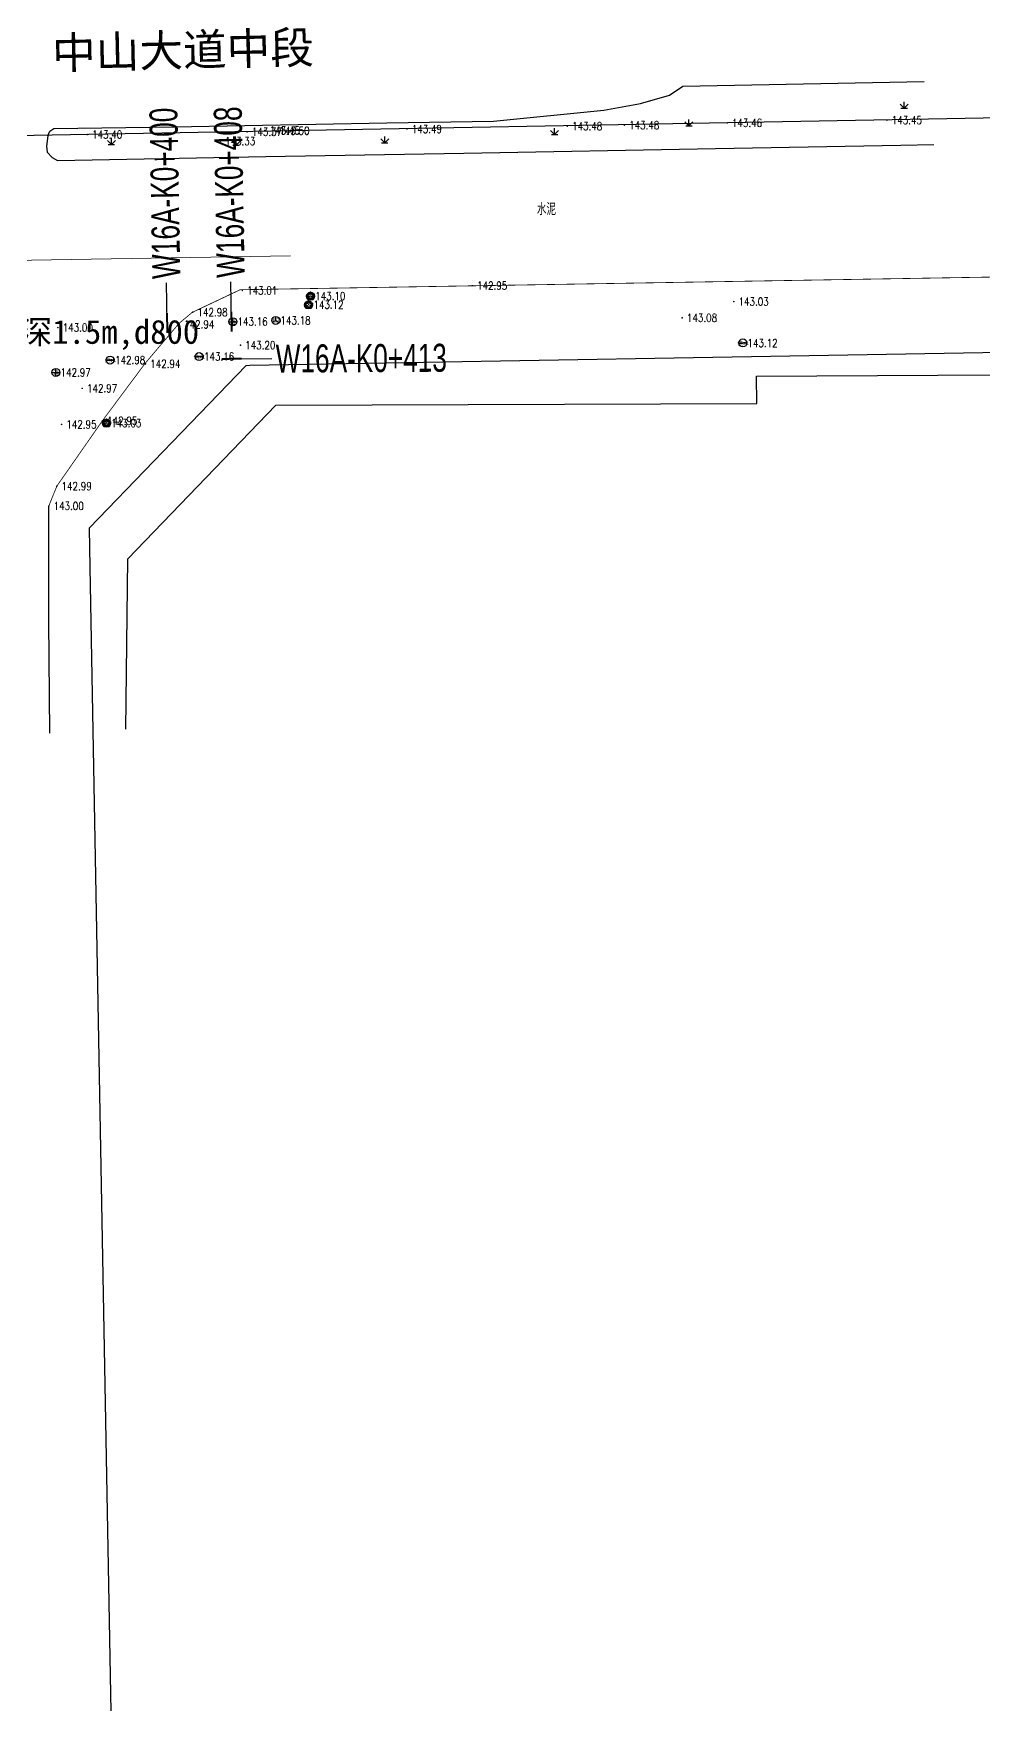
# Model space of a CAD drawing. Extents: x 529262 to 576451, y 2694391 to 2717535.
# Drawn here: x 563878.7 to 563997.5, y 2709437.5 to 2709646.4 of the extents above; entities that cross this region are included whole.
import ezdxf
from ezdxf.enums import TextEntityAlignment as Align
from ezdxf.xclip import XClip

# ---------------------------------------------------------------- set-up
doc = ezdxf.new("R2010")
doc.units = 0
doc.header["$XCLIPFRAME"] = 0
for name, color, linetype in [('a红线图', 1, 'Continuous'), ('COMPONENT', 8, 'Continuous'), ('DLSS', 4, 'Continuous'), ('GCD', 8, 'Continuous'), ('GXYZ', 8, 'Continuous'), ('PP-COM', 7, 'Continuous'), ('RD-中线', 40, 'Continuous'), ('RD-红线', 7, 'Continuous'), ('RD-路名', 7, 'Continuous'), ('ZBTZ', 8, 'Continuous'), ('ZJ', 7, 'Continuous'), ('桩号标注_W16-', 7, 'Continuous')]:
    doc.layers.add(name, color=color, linetype=linetype)
doc.layers.add('现状管道深度（物探资料）', color=2, linetype='Continuous', plot=False)
doc.styles.add('HZ', font='rs.shx', dxfattribs={"width": 0.8, "bigfont": 'hztxt.shx'})
doc.styles.add('JieTuHzTxt', font='smsim.shx', dxfattribs={"width": 0.7, "bigfont": 'smfs.shx'})
doc.styles.get("Standard").update_dxf_attribs({"font": '', "height": 2.5, "bigfont": 'smfs.shx'})
doc.styles.add('宋体', font='', dxfattribs={"width": 0.75})
doc.styles.add('黑体', font='simhei.ttf')
doc.styles.get('Standard').set_extended_font_data('FangSong_GB2312')
doc.styles.get('宋体').set_extended_font_data('SimSun')
doc.linetypes.add('1161', pattern='A,0,[149,AAA.SHX,S=0.15,R=0,X=0,Y=0],-1.6', length=1.6)

# ---------------------------------------------------------------- blocks, each defined once
blk = doc.blocks.new('A$C19FD0107')
at = {"layer": 'RD-中线', "color": 8, "linetype": 'Continuous'}
blk.add_lwpolyline([(-5280.17, 15276.46), (-7574.88, 15234.77, -0.04855), (-7632.83, 15239.35), (-9762.37, 15617.81)], format="xyb", dxfattribs=at)
at = {"layer": 'RD-红线', "color": 8, "linetype": 'Continuous', "flags": 128}
for points in [[(-7092.7, 15214.32), (-7092.24, 15214.33), (-7000.57, 15215.92), (-6977.65, 15216.32), (-6762.99, 15220.05), (-6739.1, 15220.47), (-6657.75, 15221.88)], [(-7112.34, 15193.96), (-7112.25, 15189.08), (-7108.24, 14971.05)]]:
    blk.add_lwpolyline(points, dxfattribs=at)
at = {"layer": 'RD-红线', "color": 8, "linetype": 'Continuous'}
blk.add_lwpolyline([(-7092.7, 15214.32), (-7112.34, 15193.96, 0.414414)], format="xyb", dxfattribs=at)
blk = doc.blocks.new('GC200')
at = {"linetype": 'Continuous', "const_width": 0.2, "flags": 128}
blk.add_lwpolyline([(-0.1, 0, 1), (0.1, 0, 1)], format="xyb", close=True, dxfattribs=at)
blk = doc.blocks.new('gc124')
at = {"color": 8}
for p, q in [((-1, 1), (0, 0)), ((-0.8, 0), (0.8, 0)), ((0, 0), (0, 1.6)), ((0, 0), (1, 1))]:
    blk.add_line(p, q, dxfattribs=at)
blk = doc.blocks.new('gcbj0102')
for p, q in [((-1, 0), (1, 0)), ((0, -1), (0, 1))]:
    blk.add_line(p, q)
blk.add_circle((0, 0), 1)
blk = doc.blocks.new('gcbj0107')
for q in [(-0.87, -0.5), (0, 1), (0.87, -0.5)]:
    blk.add_line((0, 0), q)
blk.add_circle((0, 0), 1)
blk = doc.blocks.new('*U12')
at = {"linetype": 'Continuous'}
for points in [[(-1.14, -0.07), (-0.87, -0.76), (-1.13, 0.09)], [(-1.13, 0.09), (-0.73, -0.88), (-1.09, 0.24)], [(-0.73, -0.88), (-1.13, 0.09), (-0.87, -0.76)], [(-0.36, 0.24), (-0.55, 0.84), (-1.09, 0.24)], [(-0.73, 0.74), (-1.09, 0.24), (-0.55, 0.84)], [(-1.09, 0.24), (-0.73, 0.74), (-1.01, 0.43)], [(-0.5, -0.19), (-1.09, 0.24), (-0.73, -0.88)], [(-0.88, 0.6), (-1.01, 0.43), (-0.73, 0.74)], [(-0.55, 0.84), (-0.36, 0.24), (-0.35, 0.91)], [(-0.14, 0.93), (-0.35, 0.91), (-0.36, 0.24)], [(-0.14, 0.93), (0.09, 0.24), (0.07, 0.91)], [(0.81, 0.24), (0.07, 0.91), (0.09, 0.24)], [(0.07, 0.91), (0.81, 0.24), (0.27, 0.84)], [(0.22, -0.19), (0.45, -0.88), (0.81, 0.24)], [(0.73, 0.43), (0.27, 0.84), (0.81, 0.24)], [(0.27, 0.84), (0.73, 0.43), (0.45, 0.74)], [(0.6, 0.6), (0.45, 0.74), (0.73, 0.43)], [(0.59, -0.76), (0.81, 0.24), (0.45, -0.88)], [(0.81, 0.24), (0.59, -0.76), (0.85, 0.09)], [(0.7, -0.61), (0.85, 0.09), (0.59, -0.76)], [(0.85, 0.09), (0.7, -0.61), (0.86, -0.07)], [(-0.87, -0.76), (-1.14, -0.07), (-0.98, -0.61)], [(-1.12, -0.26), (-0.98, -0.61), (-1.14, -0.07)], [(-0.98, -0.61), (-1.12, -0.26), (-1.07, -0.44)], [(-0.73, -0.88), (-0.55, -0.98), (-0.14, -0.45)], [(-0.35, -1.05), (-0.14, -0.45), (-0.55, -0.98)], [(-0.14, -0.45), (-0.35, -1.05), (0.45, -0.88)], [(-0.14, -1.07), (0.45, -0.88), (-0.35, -1.05)], [(0.45, -0.88), (-0.14, -1.07), (0.27, -0.98)], [(0.07, -1.05), (0.27, -0.98), (-0.14, -1.07)], [(0.79, -0.44), (0.86, -0.07), (0.7, -0.61)], [(0.86, -0.07), (0.79, -0.44), (0.84, -0.26)]]:
    blk.add_solid(points, dxfattribs=at)
blk = doc.blocks.new('gcbj0112')
at = {"linetype": 'Continuous'}
for p, q in [((-1.09, 0.24), (-0.5, -0.19)), ((-0.36, 0.24), (-1.09, 0.24)), ((-0.14, 0.93), (-0.36, 0.24)), ((0.09, 0.24), (-0.14, 0.93)), ((0.81, 0.24), (0.09, 0.24)), ((0.22, -0.19), (0.81, 0.24)), ((-0.5, -0.19), (-0.73, -0.88)), ((-0.73, -0.88), (-0.14, -0.45)), ((-0.14, -0.45), (0.45, -0.88)), ((0.45, -0.88), (0.22, -0.19))]:
    blk.add_line(p, q, dxfattribs=at)
blk.add_circle((-0.14, -0.07), 1, dxfattribs=at)
for p in [(-1.09, 0.24), (-0.14, 0.93), (0.81, 0.24), (-0.73, -0.88), (0.45, -0.88)]:
    blk.add_point(p, dxfattribs=at)
blk.add_blockref('*U12', (0, 0), dxfattribs=at)
blk = doc.blocks.new('gcbj0101')
blk.add_line((-1, 0), (1, 0))
blk.add_circle((0, 0), 1)

msp = doc.modelspace()

# ---------------------------------------------------------------- linework, layer by layer
at = {"layer": 'a红线图', "color": 8, "linetype": 'Continuous', "lineweight": 0, "flags": 128}
msp.add_lwpolyline([(563452.338, 2709610.946), (563910.833, 2709618.597)], dxfattribs=at)
msp.add_lwpolyline([(563452.338, 2709610.946), (563910.833, 2709618.597)], dxfattribs=at)
at = {"layer": 'DLSS', "linetype": 'Continuous'}
for points in [[(563880.523, 2709633.625), (563880.769, 2709634.216), (563881.236, 2709634.524), (563896.244, 2709634.724), (563922.88, 2709635.237), (563936.217, 2709635.45), (563950.025, 2709636.833), (563954.61, 2709637.67), (563958.232, 2709638.692), (563959.892, 2709639.826), (563974.972, 2709640.117), (563990.072, 2709640.418)], [(563880.523, 2709633.625), (563880.333, 2709632.301), (563880.426, 2709631.557), (563881.063, 2709630.897), (563881.694, 2709630.54), (563907.743, 2709631.013), (563932.5, 2709631.45), (563963.974, 2709632.021), (563987.155, 2709632.454), (563991.272, 2709632.521)], [(563880.765, 2709558.935), (563880.632, 2709572.977), (563880.627, 2709587.347)]]:
    msp.add_lwpolyline(points, dxfattribs=at)
at = {"layer": 'DLSS', "linetype": 'Continuous', "const_width": 0.1, "flags": 128}
msp.add_lwpolyline([(564019.825, 2709616.319), (563904.547, 2709614.374), (563898.549, 2709611.541), (563896.905, 2709610.162), (563892.668, 2709605.17), (563887.296, 2709597.956), (563881.626, 2709589.822), (563880.631, 2709587.344)], dxfattribs=at)
at = {"layer": 'ZBTZ', "linetype": '1161', "flags": 128}
msp.add_lwpolyline([(563890.254, 2709559.451), (563890.527, 2709580.719), (563909.017, 2709599.928), (563969.159, 2709600.149), (563969.132, 2709603.575), (564022.023, 2709603.861), (564029.302, 2709602.551), (564032.069, 2709594.838), (564025.808, 2709576.066)], dxfattribs=at)
at = {"layer": '桩号标注_W16-'}
for p, q in [((563895.426, 2709610.233), (563895.336, 2709615.232)), ((563903.474, 2709610.378), (563903.385, 2709615.377)), ((563903.498, 2709605.74), (563908.498, 2709605.765))]:
    msp.add_line(p, q, dxfattribs=at)
at = {"layer": '桩号标注_W16-', "const_width": 0.25}
for points in [[(563895.404, 2709611.483), (563895.449, 2709608.983)], [(563903.452, 2709611.628), (563903.497, 2709609.128)], [(563904.748, 2709605.746), (563902.248, 2709605.734)]]:
    msp.add_lwpolyline(points, dxfattribs=at)

# ---------------------------------------------------------------- block references
at = {"layer": 'COMPONENT', "linetype": 'Continuous', "xscale": 0.5, "yscale": 0.5}
for name, p in [('gcbj0112', (563913.181, 2709612.516, 0.295)), ('gcbj0112', (563913.421, 2709613.605, 0.295)), ('gcbj0102', (563903.64, 2709610.378)), ('gcbj0107', (563908.997, 2709610.542)), ('gcbj0101', (563967.41, 2709607.728)), ('gcbj0101', (563888.29, 2709605.581)), ('gcbj0101', (563899.409, 2709606.022)), ('gcbj0102', (563881.509, 2709604.035)), ('gcbj0112', (563887.915, 2709597.718, 0.295))]:
    msp.add_blockref(name, p, dxfattribs=at)
at = {"layer": 'GCD', "linetype": 'Continuous'}
ref = msp.add_blockref('GC200', (563945.456, 2709634.824, 143.48), dxfattribs=dict(at, xscale=0.5, yscale=0.5, zscale=0.5))
ref.add_attrib('height', '143.48', dxfattribs={"linetype": 'Continuous', "height": 1, "style": 'HZ', "width": 0.8}).set_placement((563946.056, 2709634.824, 143.48), align=Align.MIDDLE_LEFT)
ref = msp.add_blockref('GC200', (563952.596, 2709634.954, 143.478), dxfattribs=dict(at, xscale=0.5, yscale=0.5, zscale=0.5))
ref.add_attrib('height', '143.48', dxfattribs={"linetype": 'Continuous', "height": 1, "style": 'HZ', "width": 0.8}).set_placement((563953.196, 2709634.954, 143.478), align=Align.MIDDLE_LEFT)
ref = msp.add_blockref('GC200', (563965.444, 2709635.226, 143.46), dxfattribs=dict(at, xscale=0.5, yscale=0.5, zscale=0.5))
ref.add_attrib('height', '143.46', dxfattribs={"linetype": 'Continuous', "height": 1, "style": 'HZ', "width": 0.8}).set_placement((563966.044, 2709635.226, 143.46), align=Align.MIDDLE_LEFT)
ref = msp.add_blockref('GC200', (563985.432, 2709635.58, 143.449), dxfattribs=dict(at, xscale=0.5, yscale=0.5, zscale=0.5))
ref.add_attrib('height', '143.45', dxfattribs={"linetype": 'Continuous', "height": 1, "style": 'HZ', "width": 0.8}).set_placement((563986.032, 2709635.58, 143.449), align=Align.MIDDLE_LEFT)
ref = msp.add_blockref('GC200', (563885.442, 2709633.774, 143.4), dxfattribs=dict(at, xscale=0.5, yscale=0.5, zscale=0.5))
ref.add_attrib('height', '143.40', dxfattribs={"linetype": 'Continuous', "height": 1, "style": 'HZ', "width": 0.8}).set_placement((563886.042, 2709633.774, 143.4), align=Align.MIDDLE_LEFT)
ref = msp.add_blockref('GC200', (563902.064, 2709632.958, 143.333), dxfattribs=dict(at, xscale=0.5, yscale=0.5, zscale=0.5))
ref.add_attrib('height', '143.33', dxfattribs={"linetype": 'Continuous', "height": 1, "style": 'HZ', "width": 0.8}).set_placement((563902.664, 2709632.958, 143.333), align=Align.MIDDLE_LEFT)
ref = msp.add_blockref('GC200', (563905.426, 2709634.121, 143.374), dxfattribs=dict(at, xscale=0.5, yscale=0.5, zscale=0.5))
ref.add_attrib('height', '143.37', dxfattribs={"linetype": 'Continuous', "height": 1, "style": 'HZ', "width": 0.8}).set_placement((563906.026, 2709634.121, 143.374), align=Align.MIDDLE_LEFT)
ref = msp.add_blockref('GC200', (563907.648, 2709634.29, 143.452), dxfattribs=dict(at, xscale=0.5, yscale=0.5, zscale=0.5))
ref.add_attrib('height', '143.45', dxfattribs={"linetype": 'Continuous', "height": 1, "style": 'HZ', "width": 0.8}).set_placement((563908.248, 2709634.29, 143.452), align=Align.MIDDLE_LEFT)
ref = msp.add_blockref('GC200', (563908.855, 2709634.256, 143.495), dxfattribs=dict(at, xscale=0.5, yscale=0.5, zscale=0.5))
ref.add_attrib('height', '143.50', dxfattribs={"linetype": 'Continuous', "height": 1, "style": 'HZ', "width": 0.8}).set_placement((563909.455, 2709634.256, 143.495), align=Align.MIDDLE_LEFT)
ref = msp.add_blockref('GC200', (563925.415, 2709634.463, 143.49), dxfattribs=dict(at, xscale=0.5, yscale=0.5, zscale=0.5))
ref.add_attrib('height', '143.49', dxfattribs={"linetype": 'Continuous', "height": 1, "style": 'HZ', "width": 0.8}).set_placement((563926.015, 2709634.463, 143.49), align=Align.MIDDLE_LEFT)
ref = msp.add_blockref('GC200', (563904.823, 2709614.277, 143.01), dxfattribs=dict(at, xscale=0.5, yscale=0.5, zscale=0.5))
ref.add_attrib('height', '143.01', dxfattribs={"linetype": 'Continuous', "height": 1, "style": 'HZ', "width": 0.8}).set_placement((563905.423, 2709614.277, 143.01), align=Align.MIDDLE_LEFT)
ref = msp.add_blockref('GC200', (563933.576, 2709614.889, 142.954), dxfattribs=dict(at, xscale=0.5, yscale=0.5, zscale=0.5))
ref.add_attrib('height', '142.95', dxfattribs={"linetype": 'Continuous', "height": 1, "style": 'HZ', "width": 0.8}).set_placement((563934.176, 2709614.889, 142.954), align=Align.MIDDLE_LEFT)
ref = msp.add_blockref('GC200', (563913.114, 2709612.509, 143.122), dxfattribs=dict(at, xscale=0.5, yscale=0.5, zscale=0.5))
ref.add_attrib('height', '143.12', dxfattribs={"linetype": 'Continuous', "height": 1, "style": 'HZ', "width": 0.8}).set_placement((563913.714, 2709612.509, 143.122), align=Align.MIDDLE_LEFT)
ref = msp.add_blockref('GC200', (563913.343, 2709613.59, 143.1), dxfattribs=dict(at, xscale=0.5, yscale=0.5, zscale=0.5))
ref.add_attrib('height', '143.10', dxfattribs={"linetype": 'Continuous', "height": 1, "style": 'HZ', "width": 0.8}).set_placement((563913.943, 2709613.59, 143.1), align=Align.MIDDLE_LEFT)
ref = msp.add_blockref('GC200', (563966.274, 2709612.889, 143.032), dxfattribs=dict(at, xscale=0.5, yscale=0.5, zscale=0.5))
ref.add_attrib('height', '143.03', dxfattribs={"linetype": 'Continuous', "height": 1, "style": 'HZ', "width": 0.8}).set_placement((563966.874, 2709612.889, 143.032), align=Align.MIDDLE_LEFT)
ref = msp.add_blockref('GC200', (563881.76, 2709609.644, 142.996), dxfattribs=dict(at, xscale=0.5, yscale=0.5, zscale=0.5))
ref.add_attrib('height', '143.00', dxfattribs={"linetype": 'Continuous', "height": 1, "style": 'HZ', "width": 0.8}).set_placement((563882.36, 2709609.644, 142.996), align=Align.MIDDLE_LEFT)
ref = msp.add_blockref('GC200', (563896.947, 2709610.047, 142.942), dxfattribs=dict(at, xscale=0.5, yscale=0.5, zscale=0.5))
ref.add_attrib('height', '142.94', dxfattribs={"linetype": 'Continuous', "height": 1, "style": 'HZ', "width": 0.8}).set_placement((563897.547, 2709610.047, 142.942), align=Align.MIDDLE_LEFT)
ref = msp.add_blockref('GC200', (563898.617, 2709611.56, 142.977), dxfattribs=dict(at, xscale=0.5, yscale=0.5, zscale=0.5))
ref.add_attrib('height', '142.98', dxfattribs={"linetype": 'Continuous', "height": 1, "style": 'HZ', "width": 0.8}).set_placement((563899.217, 2709611.56, 142.977), align=Align.MIDDLE_LEFT)
ref = msp.add_blockref('GC200', (563903.622, 2709610.394, 143.155), dxfattribs=dict(at, xscale=0.5, yscale=0.5, zscale=0.5))
ref.add_attrib('height', '143.16', dxfattribs={"linetype": 'Continuous', "height": 1, "style": 'HZ', "width": 0.8}).set_placement((563904.222, 2709610.394, 143.155), align=Align.MIDDLE_LEFT)
ref = msp.add_blockref('GC200', (563908.991, 2709610.536, 143.175), dxfattribs=dict(at, xscale=0.5, yscale=0.5, zscale=0.5))
ref.add_attrib('height', '143.18', dxfattribs={"linetype": 'Continuous', "height": 1, "style": 'HZ', "width": 0.8}).set_placement((563909.591, 2709610.536, 143.175), align=Align.MIDDLE_LEFT)
ref = msp.add_blockref('GC200', (563959.818, 2709610.865, 143.075), dxfattribs=dict(at, xscale=0.5, yscale=0.5, zscale=0.5))
ref.add_attrib('height', '143.08', dxfattribs={"linetype": 'Continuous', "height": 1, "style": 'HZ', "width": 0.8}).set_placement((563960.418, 2709610.865, 143.075), align=Align.MIDDLE_LEFT)
ref = msp.add_blockref('GC200', (563967.384, 2709607.712, 143.121), dxfattribs=dict(at, xscale=0.5, yscale=0.5, zscale=0.5))
ref.add_attrib('height', '143.12', dxfattribs={"linetype": 'Continuous', "height": 1, "style": 'HZ', "width": 0.8}).set_placement((563967.984, 2709607.712, 143.121), align=Align.MIDDLE_LEFT)
ref = msp.add_blockref('GC200', (563888.309, 2709605.588, 142.978), dxfattribs=dict(at, xscale=0.5, yscale=0.5, zscale=0.5))
ref.add_attrib('height', '142.98', dxfattribs={"linetype": 'Continuous', "height": 1, "style": 'HZ', "width": 0.8}).set_placement((563888.909, 2709605.588, 142.978), align=Align.MIDDLE_LEFT)
ref = msp.add_blockref('GC200', (563899.43, 2709606.023, 143.156), dxfattribs=dict(at, xscale=0.5, yscale=0.5, zscale=0.5))
ref.add_attrib('height', '143.16', dxfattribs={"linetype": 'Continuous', "height": 1, "style": 'HZ', "width": 0.8}).set_placement((563900.03, 2709606.023, 143.156), align=Align.MIDDLE_LEFT)
ref = msp.add_blockref('GC200', (563904.588, 2709607.449, 143.204), dxfattribs=dict(at, xscale=0.5, yscale=0.5, zscale=0.5))
ref.add_attrib('height', '143.20', dxfattribs={"linetype": 'Continuous', "height": 1, "style": 'HZ', "width": 0.8}).set_placement((563905.188, 2709607.449, 143.204), align=Align.MIDDLE_LEFT)
ref = msp.add_blockref('GC200', (563881.504, 2709604.045, 142.97), dxfattribs=dict(at, xscale=0.5, yscale=0.5, zscale=0.5))
ref.add_attrib('height', '142.97', dxfattribs={"linetype": 'Continuous', "height": 1, "style": 'HZ', "width": 0.8}).set_placement((563882.104, 2709604.045, 142.97), align=Align.MIDDLE_LEFT)
ref = msp.add_blockref('GC200', (563892.71, 2709605.113, 142.938), dxfattribs=dict(at, xscale=0.5, yscale=0.5, zscale=0.5))
ref.add_attrib('height', '142.94', dxfattribs={"linetype": 'Continuous', "height": 1, "style": 'HZ', "width": 0.8}).set_placement((563893.31, 2709605.113, 142.938), align=Align.MIDDLE_LEFT)
ref = msp.add_blockref('GC200', (563884.803, 2709602.049, 142.973), dxfattribs=dict(at, xscale=0.5, yscale=0.5, zscale=0.5))
ref.add_attrib('height', '142.97', dxfattribs={"linetype": 'Continuous', "height": 1, "style": 'HZ', "width": 0.8}).set_placement((563885.403, 2709602.049, 142.973), align=Align.MIDDLE_LEFT)
ref = msp.add_blockref('GC200', (563882.218, 2709597.545, 142.946), dxfattribs=dict(at, xscale=0.5, yscale=0.5, zscale=0.5))
ref.add_attrib('height', '142.95', dxfattribs={"linetype": 'Continuous', "height": 1, "style": 'HZ', "width": 0.8}).set_placement((563882.818, 2709597.545, 142.946), align=Align.MIDDLE_LEFT)
ref = msp.add_blockref('GC200', (563887.333, 2709597.989, 142.949), dxfattribs=dict(at, xscale=0.5, yscale=0.5, zscale=0.5))
ref.add_attrib('height', '142.95', dxfattribs={"linetype": 'Continuous', "height": 1, "style": 'HZ', "width": 0.8}).set_placement((563887.933, 2709597.989, 142.949), align=Align.MIDDLE_LEFT)
ref = msp.add_blockref('GC200', (563887.825, 2709597.711, 143.028), dxfattribs=dict(at, xscale=0.5, yscale=0.5, zscale=0.5))
ref.add_attrib('height', '143.03', dxfattribs={"linetype": 'Continuous', "height": 1, "style": 'HZ', "width": 0.8}).set_placement((563888.425, 2709597.711, 143.028), align=Align.MIDDLE_LEFT)
ref = msp.add_blockref('GC200', (563881.622, 2709589.825, 142.985), dxfattribs=dict(at, xscale=0.5, yscale=0.5, zscale=0.5))
ref.add_attrib('height', '142.99', dxfattribs={"linetype": 'Continuous', "height": 1, "style": 'HZ', "width": 0.8}).set_placement((563882.222, 2709589.825, 142.985), align=Align.MIDDLE_LEFT)
ref = msp.add_blockref('GC200', (563880.627, 2709587.347, 142.998), dxfattribs=dict(at, xscale=0.5, yscale=0.5, zscale=0.5))
ref.add_attrib('height', '143.00', dxfattribs={"linetype": 'Continuous', "height": 1, "style": 'HZ', "width": 0.8}).set_placement((563881.227, 2709587.347, 142.998), align=Align.MIDDLE_LEFT)
at = {"layer": 'PP-COM'}
ref = msp.add_blockref('A$C19FD0107', (570997.993, 2694390.603), dxfattribs=at)
XClip(ref).set_block_clipping_path([(-9366.4383134884, 14428.6043910822), (-3328.4480743363, 17452.7484863754)])
at = {"layer": 'ZBTZ', "linetype": 'Continuous', "xscale": 0.5, "yscale": 0.5}
for p in [(563987.578, 2709637.079), (563960.661, 2709634.865), (563888.453, 2709632.548), (563904.034, 2709632.447), (563922.63, 2709632.749), (563943.874, 2709633.759)]:
    msp.add_blockref('gc124', p, dxfattribs=at)

# ---------------------------------------------------------------- texts
at = {"layer": 'GXYZ', "linetype": 'Continuous', "style": '宋体'}
for s, p in [('污', (563903.677, 2709610.338)), ('电力', (563909.042, 2709610.592)), ('供水', (563899.436, 2709605.996)), ('供水', (563967.437, 2709607.702)), ('污', (563881.545, 2709603.995)), ('供水', (563888.317, 2709605.555))]:
    msp.add_text(s, height=0.5, dxfattribs=at).set_placement(p, align=Align.MIDDLE)
at = {"layer": 'RD-路名', "color": 7, "style": '黑体'}
msp.add_text('中山大道中段', height=4, rotation=1.30936, dxfattribs=at).set_placement((563897.395, 2709644.404), align=Align.MIDDLE)
at = {"layer": 'ZJ', "color": 8, "linetype": 'Continuous', "style": 'HZ', "width": 0.8}
msp.add_text('水泥', height=1.5, dxfattribs=at).set_placement((563942.849, 2709624.523), align=Align.MIDDLE)
at = {"layer": '桩号标注_W16-', "style": 'JieTuHzTxt', "width": 0.7}
for s, rotation, p in [('W16A-K0+400', 91.02936, (563895.327, 2709615.732)), ('W16A-K0+408', 91.02936, (563903.376, 2709615.877)), ('W16A-K0+413', 0.28727, (563908.998, 2709605.768))]:
    msp.add_text(s, height=3.5, rotation=rotation, dxfattribs=at).set_placement(p, align=Align.MIDDLE_LEFT)
at = {"layer": '现状管道深度（物探资料）', "color": 3}
msp.add_text('雨水井深1.5m,d800', height=3, dxfattribs=at).set_placement((563882.06, 2709609.115), align=Align.MIDDLE_CENTER)

doc.saveas('drawing.dxf')
